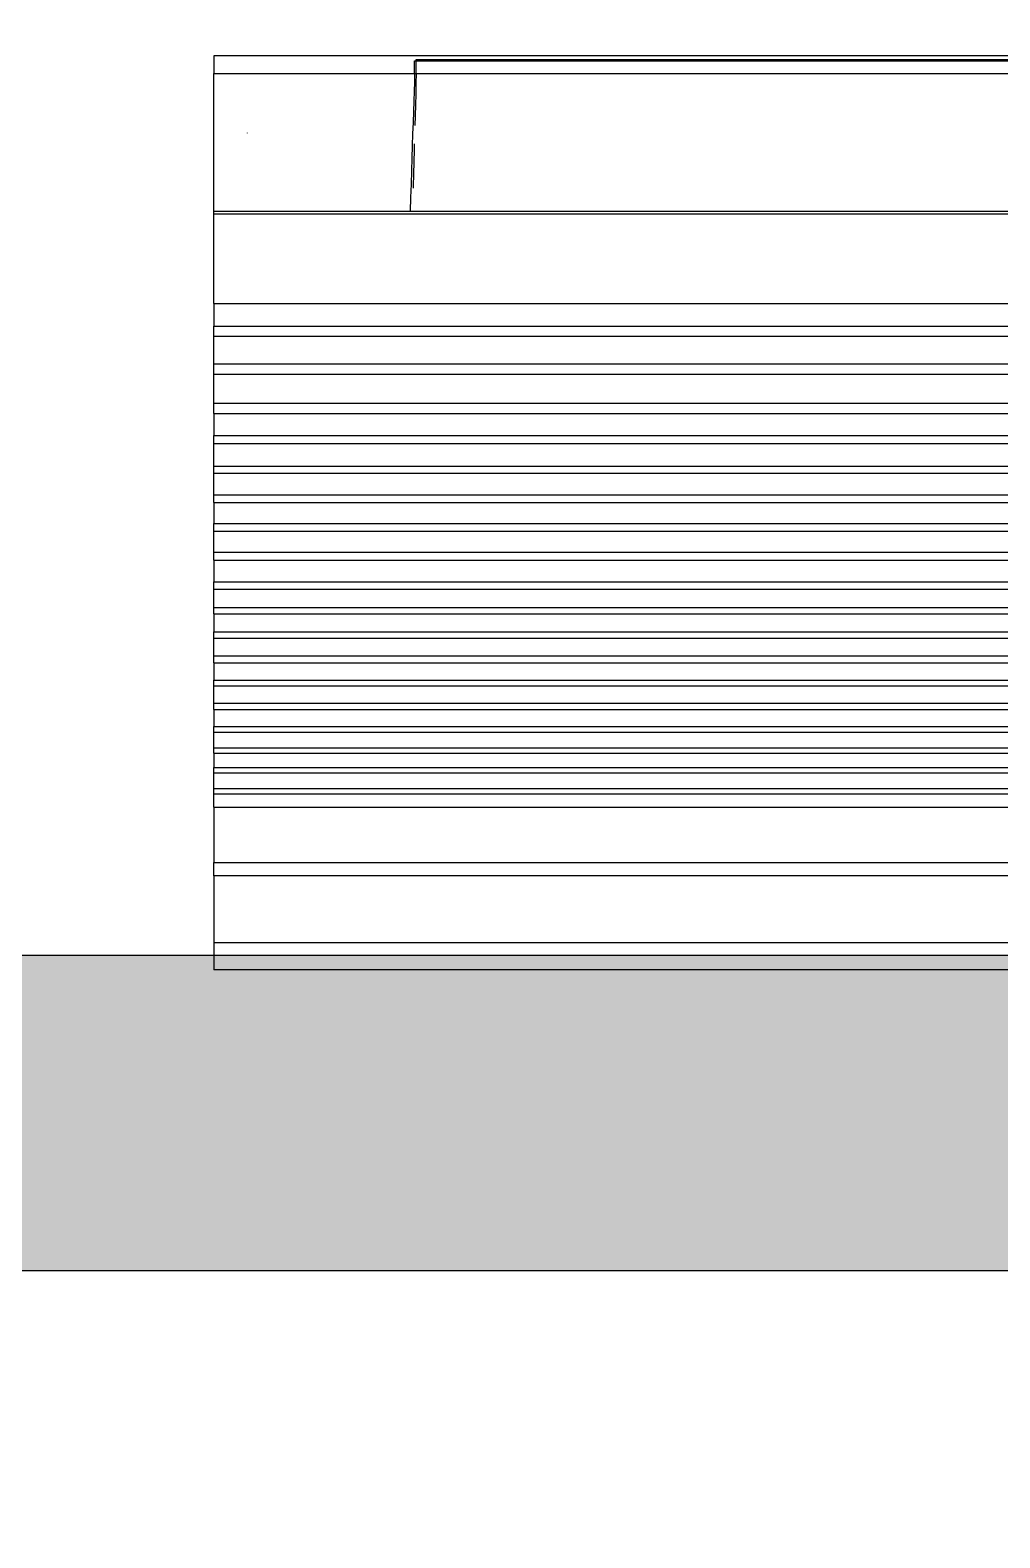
# Model space of a CAD drawing. Header units: inches. Extents: x -106706990 to 300603, y -86718466 to 1728185.
# Drawn here: x 28244 to 28551.9, y 37819.5 to 38298.1 of the extents above; entities that cross this region are included whole.
import ezdxf

# ---------------------------------------------------------------- set-up
doc = ezdxf.new("R2010")
doc.units = ezdxf.units.IN
doc.header["$MEASUREMENT"] = 0
for name, color, linetype in [('A-HATCH', 8, 'Continuous'), ('A-PARTITION', 4, 'Continuous'), ('Edges', 7, 'Continuous')]:
    doc.layers.add(name, color=color, linetype=linetype)

# ---------------------------------------------------------------- blocks, each defined once
blk = doc.blocks.new('air con')
at = {"layer": 'Edges'}
for p, q in [((71.402, 41.898), (152.402, 41.898)), ((152.402, 41.095), (152.402, 41.898)), ((71.402, 41.095), (152.402, 41.095)), ((152.402, 39.122), (152.402, 41.095)), ((71.402, 39.122), (152.402, 39.122)), ((152.402, 39.122), (152.402, 38.724)), ((152.402, 38.724), (71.402, 38.724)), ((152.402, 37.092), (152.402, 38.724)), ((152.402, 37.092), (71.402, 37.092)), ((152.402, 37.092), (152.402, 36.701)), ((152.402, 36.701), (71.402, 36.701)), ((152.402, 36.542), (71.402, 36.542)), ((152.402, 36.701), (152.402, 36.542)), ((152.402, 36.542), (152.402, 36.078)), ((152.402, 36.078), (71.402, 36.078)), ((152.402, 36.078), (152.402, 35.914)), ((152.402, 35.914), (71.402, 35.914)), ((152.402, 35.493), (152.402, 35.914)), ((152.402, 35.493), (71.402, 35.493)), ((152.402, 35.34), (71.402, 35.34)), ((152.402, 35.493), (152.402, 35.34)), ((152.402, 35.34), (152.402, 34.877)), ((152.402, 34.877), (71.402, 34.877)), ((152.402, 34.877), (152.402, 34.709)), ((152.402, 34.709), (71.402, 34.709)), ((152.402, 34.207), (152.402, 34.709)), ((152.402, 34.207), (71.402, 34.207)), ((152.402, 34.022), (71.402, 34.022)), ((152.402, 34.207), (152.402, 34.022)), ((152.402, 34.022), (152.402, 33.51)), ((152.402, 33.51), (71.402, 33.51)), ((152.402, 33.51), (152.402, 33.335)), ((152.402, 33.335), (71.402, 33.335)), ((152.402, 32.826), (152.402, 33.335)), ((152.402, 32.826), (71.402, 32.826)), ((152.402, 32.625), (71.402, 32.625)), ((152.402, 32.826), (152.402, 32.625)), ((152.402, 32.625), (152.402, 32.098)), ((152.402, 32.098), (71.402, 32.098)), ((152.402, 32.098), (152.402, 31.911)), ((152.402, 31.911), (71.402, 31.911)), ((152.402, 31.378), (152.402, 31.911)), ((152.402, 31.378), (71.402, 31.378)), ((152.402, 31.189), (71.402, 31.189)), ((152.402, 31.378), (152.402, 31.189)), ((152.402, 31.189), (152.402, 30.654)), ((152.402, 30.654), (71.402, 30.654)), ((152.402, 30.439), (71.402, 30.439)), ((152.402, 30.654), (152.402, 30.439)), ((152.402, 29.791), (152.402, 30.439)), ((152.402, 29.791), (71.402, 29.791)), ((152.402, 29.562), (71.402, 29.562)), ((152.402, 29.791), (152.402, 29.562)), ((152.402, 29.562), (152.402, 28.935)), ((152.402, 28.935), (71.402, 28.935)), ((152.402, 28.714), (71.402, 28.714)), ((152.402, 28.935), (152.402, 28.714)), ((152.402, 28.092), (152.402, 28.714)), ((152.402, 28.092), (71.402, 28.092)), ((152.402, 28.092), (152.402, 27.871)), ((152.402, 27.871), (71.402, 27.871)), ((152.402, 27.871), (152.402, 27.226)), ((152.402, 27.226), (71.402, 27.226)), ((152.402, 27.226), (152.402, 27.024)), ((152.402, 27.024), (71.402, 27.024)), ((152.402, 27.024), (152.402, 26.349)), ((152.402, 26.349), (71.402, 26.349)), ((152.402, 26.349), (152.402, 26.117)), ((152.402, 26.117), (71.402, 26.117)), ((152.402, 25.469), (152.402, 26.117)), ((152.402, 25.469), (71.402, 25.469)), ((152.402, 25.469), (152.402, 25.162)), ((152.402, 25.162), (71.402, 25.162)), ((152.402, 25.162), (152.402, 24.304)), ((152.402, 24.304), (71.402, 24.304)), ((152.402, 24.304), (152.402, 24.002)), ((152.402, 24.002), (71.402, 24.002)), ((152.402, 24.002), (152.402, 23.184)), ((152.402, 23.184), (71.402, 23.184)), ((152.402, 23.184), (152.402, 22.883)), ((152.402, 22.883), (71.402, 22.883)), ((152.402, 22.213), (152.402, 22.883)), ((152.402, 22.213), (71.402, 22.213)), ((152.402, 22.213), (152.402, 19.568)), ((152.402, 19.568), (71.402, 19.568)), ((152.402, 19.493), (71.402, 19.493)), ((146.588, 19.085), (146.601, 19.493)), ((152.402, 19.568), (152.402, 19.493)), ((152.402, 19.493), (152.402, 15.42)), ((146.504, 18.391), (146.514, 18.752)), ((146.514, 18.752), (146.516, 18.813)), ((146.575, 18.687), (146.588, 19.085)), ((146.494, 18.035), (146.504, 18.391)), ((146.55, 17.923), (146.562, 18.299)), ((146.562, 18.299), (146.575, 18.687)), ((146.484, 17.685), (146.494, 18.035)), ((146.538, 17.558), (146.55, 17.923)), ((146.479, 17.503), (146.484, 17.685)), ((146.527, 17.206), (146.538, 17.558)), ((146.456, 16.673), (146.464, 16.956)), ((146.516, 16.869), (146.527, 17.206)), ((151.402, 17.184), (151.402, 17.175)), ((146.447, 16.349), (146.456, 16.673)), ((146.495, 16.239), (146.505, 16.546)), ((146.505, 16.546), (146.516, 16.869)), ((146.429, 15.722), (146.438, 16.032)), ((146.438, 16.032), (146.447, 16.349)), ((146.486, 15.948), (146.495, 16.239)), ((146.421, 15.42), (146.429, 15.722)), ((146.468, 15.42), (146.477, 15.675)), ((146.477, 15.675), (146.486, 15.948)), ((146.421, 15.42), (76.921, 15.42)), ((146.468, 15.42), (146.421, 15.42)), ((146.421, 15.42), (146.421, 15.051)), ((152.402, 15.42), (146.468, 15.42)), ((146.468, 15.42), (146.468, 15.051)), ((152.402, 14.898), (152.402, 15.42)), ((71.402, 14.898), (152.402, 14.898)), ((146.421, 15.051), (76.921, 15.051)), ((146.421, 15.012), (76.921, 15.012)), ((146.468, 15.051), (146.421, 15.051)), ((146.421, 15.051), (146.421, 15.012))]:
    blk.add_line(p, q, dxfattribs=at)

msp = doc.modelspace()

# ---------------------------------------------------------------- hatches: boundary and pattern name
at = {"layer": 'A-HATCH'}
h = msp.add_hatch(dxfattribs=at)
h.set_pattern_fill('DOTS', color=8, scale=800)
h.set_pattern_definition([(0, (2570.67, -195605.69), (25, 50), [0, -50])])
h.paths.add_polyline_path([(26488.78, 36104.44), (26388.78, 36104.44), (26388.78, 35429.44), (26488.78, 35429.44)])
h.paths.add_polyline_path([(30988.78, 37004.44), (30888.78, 37004.44), (30888.78, 33704.44), (30988.78, 33704.44)])
h.paths.add_polyline_path([(30988.78, 38204.44), (30888.78, 38204.44), (30888.78, 37904.44), (30988.78, 37904.44)])
h.paths.add_polyline_path([(26388.78, 40029.44), (26488.78, 40029.44), (26488.78, 40254.44), (26388.78, 40254.44)])
h.paths.add_polyline_path([(26488.78, 39679.44), (26388.78, 39679.44), (26388.78, 37304.44), (26488.78, 37304.44), (26488.78, 37904.44), (30838.78, 37904.44), (30838.78, 38004.44), (26488.78, 38004.44)])

# ---------------------------------------------------------------- linework, layer by layer
at = {"layer": 'A-PARTITION', "color": 8}
for p, q in [((26488.78, 38004.44), (30888.78, 38004.44)), ((26488.78, 37904.44), (30888.78, 37904.44))]:
    msp.add_line(p, q, dxfattribs=at)

# ---------------------------------------------------------------- block references
at = {"xscale": 10.74849191040555, "yscale": 10.74849191040555, "zscale": 10.74849191040555, "rotation": 180}
msp.add_blockref('air con', (29940.4, 38450.13), dxfattribs=at)

doc.saveas('drawing.dxf')
